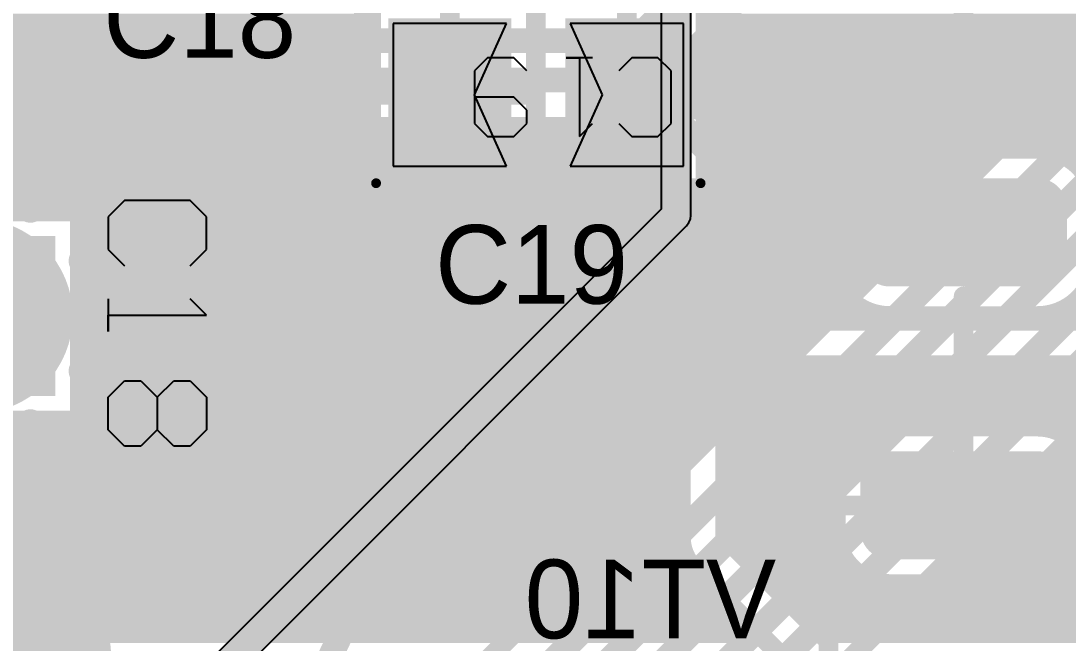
# Model space of a CAD drawing. Header units: millimetres. Extents: x 0.11 to 5.67, y 0.55 to 4.24.
# Drawn here: x 4.0035 to 4.4227, y 1.2155 to 1.4646 of the extents above; entities that cross this region are included whole.
import ezdxf

# ---------------------------------------------------------------- set-up
doc = ezdxf.new("R2010")
doc.units = ezdxf.units.MM
doc.header["$MEASUREMENT"] = 0
for name, color, linetype in [('BottomLayer', 5, 'Continuous'), ('BottomOverlay', 54, 'Continuous'), ('BottomPaste', 16, 'Continuous'), ('BottomSolder', 6, 'Continuous'), ('InternalPlane1', 76, 'Continuous'), ('InternalPlane2', 16, 'Continuous'), ('Mechanical3', 76, 'Continuous'), ('MultiLayer', 9, 'Continuous'), ('PadHoleLayer', 156, 'Continuous'), ('TopLayer', 1, 'Continuous'), ('TopOverlay', 2, 'Continuous'), ('TopPaste', 8, 'Continuous'), ('TopSolder', 216, 'Continuous'), ('ViaHoleLayer', 16, 'Continuous')]:
    doc.layers.add(name, color=color, linetype=linetype)

# ---------------------------------------------------------------- blocks, each defined once
blk = doc.blocks.new('RTL8188_MODULE_B_177')
at = {"layer": 'BottomLayer', "const_width": 0.00984}
for points in [[(0.47441, 0.37008, 1), (0.48425, 0.37008, 1)], [(0.53346, 0.37008, 1), (0.54331, 0.37008, 1)], [(0.47441, 0.35039, 1), (0.48425, 0.35039, 1)], [(0.53346, 0.35039, 1), (0.54331, 0.35039, 1)], [(0.47441, 0.26083, 1), (0.48425, 0.26083, 1)], [(0.53346, 0.26083, 1), (0.54331, 0.26083, 1)], [(0.47441, 0.24114, 1), (0.48425, 0.24114, 1)], [(0.53346, 0.24114, 1), (0.54331, 0.24114, 1)]]:
    blk.add_lwpolyline(points, format="xyb", close=True, dxfattribs=at)
at = {"layer": 'BottomLayer'}
for points in [[(0.47933, 0.34055), (0.53839, 0.34055), (0.47933, 0.37992), (0.53839, 0.37992)], [(0.46949, 0.35039), (0.54823, 0.35039), (0.46949, 0.37008), (0.54823, 0.37008)], [(0.47933, 0.2313), (0.53839, 0.2313), (0.47933, 0.27067), (0.53839, 0.27067)], [(0.46949, 0.24114), (0.54823, 0.24114), (0.46949, 0.26083), (0.54823, 0.26083)]]:
    blk.add_solid(points, dxfattribs=at)
at = {"layer": 'BottomOverlay', "const_width": 0.00787}
for points in [[(0.50886, 0.40748), (0, 0.40748)], [(0.50886, 0.40748), (0.50886, 0.38583)], [(0.50886, 0.33366), (0.50886, 0.27657)], [(0.50886, 0.22441), (0.50886, 0.14272)]]:
    blk.add_lwpolyline(points, dxfattribs=at)
at = {"layer": 'BottomOverlay', "const_width": 0.00394}
for points in [[(0.50689, 0.40748, 1), (0.51083, 0.40748, 1)], [(0.50689, 0.40748, 1), (0.51083, 0.40748, 1)], [(0.50689, 0.38583, 1), (0.51083, 0.38583, 1)], [(0.50689, 0.33366, 1), (0.51083, 0.33366, 1)], [(0.50689, 0.27657, 1), (0.51083, 0.27657, 1)], [(0.50689, 0.22441, 1), (0.51083, 0.22441, 1)]]:
    blk.add_lwpolyline(points, format="xyb", close=True, dxfattribs=at)
at = {"layer": 'BottomPaste', "const_width": 0.00984}
for points in [[(0.47441, 0.37008, 1), (0.48425, 0.37008, 1)], [(0.53346, 0.37008, 1), (0.54331, 0.37008, 1)], [(0.47441, 0.35039, 1), (0.48425, 0.35039, 1)], [(0.53346, 0.35039, 1), (0.54331, 0.35039, 1)], [(0.47441, 0.26083, 1), (0.48425, 0.26083, 1)], [(0.53346, 0.26083, 1), (0.54331, 0.26083, 1)], [(0.47441, 0.24114, 1), (0.48425, 0.24114, 1)], [(0.53346, 0.24114, 1), (0.54331, 0.24114, 1)]]:
    blk.add_lwpolyline(points, format="xyb", close=True, dxfattribs=at)
at = {"layer": 'BottomPaste'}
for points in [[(0.47933, 0.34055), (0.53839, 0.34055), (0.47933, 0.37992), (0.53839, 0.37992)], [(0.46949, 0.35039), (0.54823, 0.35039), (0.46949, 0.37008), (0.54823, 0.37008)], [(0.47933, 0.2313), (0.53839, 0.2313), (0.47933, 0.27067), (0.53839, 0.27067)], [(0.46949, 0.24114), (0.54823, 0.24114), (0.46949, 0.26083), (0.54823, 0.26083)]]:
    blk.add_solid(points, dxfattribs=at)
at = {"layer": 'BottomSolder', "const_width": 0.01181}
for points in [[(0.47343, 0.37008, 1), (0.48524, 0.37008, 1)], [(0.53248, 0.37008, 1), (0.54429, 0.37008, 1)], [(0.47343, 0.35039, 1), (0.48524, 0.35039, 1)], [(0.53248, 0.35039, 1), (0.54429, 0.35039, 1)], [(0.47343, 0.26083, 1), (0.48524, 0.26083, 1)], [(0.53248, 0.26083, 1), (0.54429, 0.26083, 1)], [(0.47343, 0.24114, 1), (0.48524, 0.24114, 1)], [(0.53248, 0.24114, 1), (0.54429, 0.24114, 1)]]:
    blk.add_lwpolyline(points, format="xyb", close=True, dxfattribs=at)
at = {"layer": 'BottomSolder'}
for points in [[(0.47933, 0.33858), (0.53839, 0.33858), (0.47933, 0.38189), (0.53839, 0.38189)], [(0.46752, 0.35039), (0.5502, 0.35039), (0.46752, 0.37008), (0.5502, 0.37008)], [(0.47933, 0.22933), (0.53839, 0.22933), (0.47933, 0.27264), (0.53839, 0.27264)], [(0.46752, 0.24114), (0.5502, 0.24114), (0.46752, 0.26083), (0.5502, 0.26083)]]:
    blk.add_solid(points, dxfattribs=at)
blk = doc.blocks.new('CC0805_260')
at = {"layer": 'Mechanical3'}
for p, q in [((-0.0479, 0.01672), (-0.05315, 0.01147)), ((-0.03741, 0.01672), (-0.0479, 0.01672)), ((-0.03216, 0.01147), (-0.03741, 0.01672)), ((-0.01642, 0.01672), (-0.02166, 0.01147)), ((-0.01642, -0.01476), (-0.01642, 0.01672)), ((0.00982, 0.01672), (0.00457, 0.01147)), ((0.02032, 0.01672), (0.00982, 0.01672)), ((0.02557, 0.01147), (0.02032, 0.01672)), ((-0.05315, 0.01147), (-0.05315, -0.00952)), ((0.00457, 0.01147), (0.00457, 0.00623)), ((0.02557, -0.00952), (0.02557, 0.01147)), ((0.00457, 0.00623), (0.00982, 0.00098)), ((0.00982, 0.00098), (0.02557, 0.00098)), ((-0.05315, -0.00952), (-0.0479, -0.01476)), ((-0.03741, -0.01476), (-0.03216, -0.00952)), ((0.00457, -0.00952), (0.00982, -0.01476)), ((0.02032, -0.01476), (0.02557, -0.00952)), ((-0.0479, -0.01476), (-0.03741, -0.01476)), ((-0.02166, -0.01476), (-0.01117, -0.01476)), ((-0.01117, -0.01476), (-0.01642, -0.01476)), ((0.00982, -0.01476), (0.02032, -0.01476))]:
    blk.add_line(p, q, dxfattribs=at)
at = {"layer": 'TopLayer'}
for points in [[(-0.05807, 0.02854), (-0.05807, -0.02854), (-0.0128, 0.02854), (-0.0128, -0.02854)], [(0.05807, -0.02854), (0.05807, 0.02854), (0.0128, -0.02854), (0.0128, 0.02854)]]:
    blk.add_solid(points, dxfattribs=at)
at = {"layer": 'TopOverlay', "const_width": 0.00394}
for points in [[(-0.06496, 0.03543), (-0.06496, -0.03543)], [(0.06496, 0.03543), (-0.06496, 0.03543)], [(0.06496, 0.03543), (0.06496, -0.03543)], [(0.06496, -0.03543), (-0.06496, -0.03543)]]:
    blk.add_lwpolyline(points, dxfattribs=at)
at = {"layer": 'TopOverlay', "const_width": 0.00197}
for points in [[(-0.06594, 0.03543, 1), (-0.06398, 0.03543, 1)], [(-0.06594, 0.03543, 1), (-0.06398, 0.03543, 1)], [(0.06398, 0.03543, 1), (0.06594, 0.03543, 1)], [(0.06398, 0.03543, 1), (0.06594, 0.03543, 1)], [(-0.06594, -0.03543, 1), (-0.06398, -0.03543, 1)], [(-0.06594, -0.03543, 1), (-0.06398, -0.03543, 1)], [(0.06398, -0.03543, 1), (0.06594, -0.03543, 1)], [(0.06398, -0.03543, 1), (0.06594, -0.03543, 1)]]:
    blk.add_lwpolyline(points, format="xyb", close=True, dxfattribs=at)
at = {"layer": 'TopPaste'}
for p, q in [((-0.0128, 0.02854), (-0.05807, 0.02854)), ((-0.05807, 0.02854), (-0.05807, -0.02854)), ((-0.02559, 0), (-0.0128, 0.02854)), ((0.05807, 0.02854), (0.0128, 0.02854)), ((0.0128, 0.02854), (0.02559, 0)), ((0.05807, -0.02854), (0.05807, 0.02854)), ((-0.0128, -0.02854), (-0.02559, 0)), ((0.02559, 0), (0.0128, -0.02854)), ((-0.05807, -0.02854), (-0.0128, -0.02854)), ((0.0128, -0.02854), (0.05807, -0.02854))]:
    blk.add_line(p, q, dxfattribs=at)
at = {"layer": 'TopSolder'}
for points in [[(-0.06004, 0.03051), (-0.06004, -0.03051), (-0.01083, 0.03051), (-0.01083, -0.03051)], [(0.06004, -0.03051), (0.06004, 0.03051), (0.01083, -0.03051), (0.01083, 0.03051)]]:
    blk.add_solid(points, dxfattribs=at)
blk = doc.blocks.new('CC8X3_5_261')
at = {"layer": 'BottomLayer', "const_width": 0.03}
blk.add_lwpolyline([(0.1228, 0, 1), (0.1528, 0, 1)], format="xyb", close=True, dxfattribs=at)
at = {"layer": 'BottomLayer'}
blk.add_solid([(-0.03, -0.03), (0.03, -0.03), (-0.03, 0.03), (0.03, 0.03)], dxfattribs=at)
at = {"layer": 'BottomSolder', "const_width": 0.03197}
blk.add_lwpolyline([(0.12181, 0, 1), (0.15378, 0, 1)], format="xyb", close=True, dxfattribs=at)
at = {"layer": 'BottomSolder'}
blk.add_solid([(-0.03197, -0.03197), (0.03197, -0.03197), (-0.03197, 0.03197), (0.03197, 0.03197)], dxfattribs=at)
at = {"layer": 'InternalPlane1', "const_width": 0.01181}
for points in [[(0.11576, 0.04324, -0.240079), (0.15983, 0.04324)], [(0.09456, -0.02203, -0.240079), (0.09456, 0.02203)]]:
    blk.add_lwpolyline(points, format="xyb", dxfattribs=at)
at = {"layer": 'InternalPlane1'}
for points, const_width in [([(0.11281, 0.04324, 1), (0.11872, 0.04324, 1)], 0.00591), ([(-0.0195, 0, 1), (0.0195, 0, 1)], 0.039), ([(0.0916, 0.02203, 1), (0.09751, 0.02203, 1)], 0.00591)]:
    blk.add_lwpolyline(points, format="xyb", close=True, dxfattribs=dict(at, const_width=const_width))
at = {"layer": 'InternalPlane2', "const_width": 0.01181}
for points in [[(-0.02203, 0.04324, -0.240079), (0.02203, 0.04324)], [(-0.04324, -0.02203, -0.240079), (-0.04324, 0.02203)], [(0.04324, 0.02203, -0.240079), (0.04324, -0.02203)]]:
    blk.add_lwpolyline(points, format="xyb", dxfattribs=at)
at = {"layer": 'InternalPlane2'}
for points, const_width in [([(-0.02498, 0.04324, 1), (-0.01908, 0.04324, 1)], 0.00591), ([(0.01908, 0.04324, 1), (0.02498, 0.04324, 1)], 0.00591), ([(0.1183, 0, 1), (0.1573, 0, 1)], 0.039), ([(-0.04619, 0.02203, 1), (-0.04029, 0.02203, 1)], 0.00591), ([(0.04029, 0.02203, 1), (0.04619, 0.02203, 1)], 0.00591)]:
    blk.add_lwpolyline(points, format="xyb", close=True, dxfattribs=dict(at, const_width=const_width))
at = {"layer": 'Mechanical3'}
for p, q in [((-0.0397, 0.09251), (-0.04626, 0.08595)), ((-0.02658, 0.09251), (-0.0397, 0.09251)), ((-0.02002, 0.08595), (-0.02658, 0.09251)), ((-0.00034, 0.09251), (-0.0069, 0.08595)), ((-0.00034, 0.05315), (-0.00034, 0.09251)), ((0.0259, 0.08595), (0.03245, 0.09251)), ((0.03245, 0.09251), (0.04557, 0.09251)), ((0.04557, 0.09251), (0.05213, 0.08595)), ((-0.04626, 0.08595), (-0.04626, 0.05971)), ((0.0259, 0.07939), (0.0259, 0.08595)), ((0.05213, 0.08595), (0.05213, 0.07939)), ((0.03245, 0.07283), (0.0259, 0.07939)), ((0.05213, 0.07939), (0.04557, 0.07283)), ((0.0259, 0.06627), (0.03245, 0.07283)), ((0.03245, 0.07283), (0.04557, 0.07283)), ((0.04557, 0.07283), (0.05213, 0.06627)), ((0.0259, 0.05971), (0.0259, 0.06627)), ((0.05213, 0.06627), (0.05213, 0.05971)), ((-0.04626, 0.05971), (-0.0397, 0.05315)), ((-0.02658, 0.05315), (-0.02002, 0.05971)), ((0.03245, 0.05315), (0.0259, 0.05971)), ((0.05213, 0.05971), (0.04557, 0.05315)), ((-0.0397, 0.05315), (-0.02658, 0.05315)), ((-0.0069, 0.05315), (0.00622, 0.05315)), ((0.00622, 0.05315), (-0.00034, 0.05315)), ((0.04557, 0.05315), (0.03245, 0.05315))]:
    blk.add_line(p, q, dxfattribs=at)
at = {"layer": 'MultiLayer', "const_width": 0.03}
blk.add_lwpolyline([(0.1228, 0, 1), (0.1528, 0, 1)], format="xyb", close=True, dxfattribs=at)
at = {"layer": 'MultiLayer'}
blk.add_solid([(-0.03, -0.03), (0.03, -0.03), (-0.03, 0.03), (0.03, 0.03)], dxfattribs=at)
at = {"layer": 'PadHoleLayer', "const_width": 0.019}
for points in [[(-0.0095, 0, 1), (0.0095, 0, 1)], [(0.1283, 0, 1), (0.1473, 0, 1)]]:
    blk.add_lwpolyline(points, format="xyb", close=True, dxfattribs=at)
at = {"layer": 'TopLayer', "const_width": 0.03}
blk.add_lwpolyline([(0.1228, 0, 1), (0.1528, 0, 1)], format="xyb", close=True, dxfattribs=at)
at = {"layer": 'TopLayer'}
blk.add_solid([(-0.03, -0.03), (0.03, -0.03), (-0.03, 0.03), (0.03, 0.03)], dxfattribs=at)
at = {"layer": 'TopOverlay', "const_width": 0.01}
blk.add_lwpolyline([(0.22638, 0, 1), (-0.08858, 0, 1)], format="xyb", close=True, dxfattribs=at)
at = {"layer": 'TopSolder', "const_width": 0.03197}
blk.add_lwpolyline([(0.12181, 0, 1), (0.15378, 0, 1)], format="xyb", close=True, dxfattribs=at)
at = {"layer": 'TopSolder'}
blk.add_solid([(-0.03197, -0.03197), (0.03197, -0.03197), (-0.03197, 0.03197), (0.03197, 0.03197)], dxfattribs=at)

msp = doc.modelspace()

# ---------------------------------------------------------------- linework, layer by layer
at = {"layer": 'BottomLayer'}
for points, const_width in [([(4.24902, 1.45669), (4.30906, 1.51673)], 0.00984), ([(4.26808, 1.44931), (4.3168, 1.49803)], 0.00787), ([(4.28235, 1.46358), (4.77953, 1.46358)], 0.00787), ([(3.47146, 1.45669), (4.24902, 1.45669)], 0.00984), ([(4.27447, 1.4557), (4.77953, 1.4557)], 0.00787), ([(4.26808, 1.44931), (4.31877, 1.39862)], 0.00787), ([(4.26956, 1.44783), (4.77953, 1.44783)], 0.00787), ([(3.46493, 1.44094), (4.25, 1.44094)], 0.00984), ([(4.25, 1.44094), (4.31102, 1.37992)], 0.00984), ([(4.27744, 1.43996), (4.77953, 1.43996)], 0.00787), ([(4.28531, 1.43208), (4.77953, 1.43208)], 0.00787), ([(3.46493, 1.42224), (4.24225, 1.42224)], 0.00787), ([(4.24225, 1.42224), (4.2978, 1.3667)], 0.00787), ([(4.29318, 1.42421), (4.77953, 1.42421)], 0.00787), ([(3.12106, 1.41633), (4.24816, 1.41633)], 0.00787), ([(4.30106, 1.41633), (4.77953, 1.41633)], 0.00787), ([(4.35138, 1.41339), (4.41043, 1.41339)], 0.00787), ([(3.12106, 1.40846), (4.25604, 1.40846)], 0.00787), ([(4.30893, 1.40846), (4.33694, 1.40846)], 0.00787), ([(4.42487, 1.40846), (4.77953, 1.40846)], 0.00787), ([(3.28391, 1.40059), (4.26391, 1.40059)], 0.00787), ([(4.31681, 1.40059), (4.33038, 1.40059)], 0.00787), ([(4.31877, 1.39862), (4.32948, 1.39862)], 0.00787), ([(3.29179, 1.39271), (4.27179, 1.39271)], 0.00787), ([(3.94146, 1.39024), (4.02902, 1.39024)], 0.00787), ([(4.02902, 1.30268), (4.02902, 1.39024)], 0.00787), ([(4.02902, 1.38484), (4.27966, 1.38484)], 0.00787), ([(4.31102, 1.37992), (4.38091, 1.37992)], 0.00984), ([(4.02902, 1.37696), (4.28753, 1.37696)], 0.00787), ([(4.02902, 1.36909), (4.29541, 1.36909)], 0.00787), ([(4.02902, 1.36122), (4.32948, 1.36122)], 0.00787), ([(4.31102, 1.36122), (4.32948, 1.36122)], 0.00787), ([(4.02902, 1.35334), (4.33471, 1.35334)], 0.00787), ([(4.35138, 1.34646), (4.41043, 1.34646)], 0.00787), ([(4.02902, 1.34547), (4.77953, 1.34547)], 0.00787), ([(4.30413, 1.34449), (4.43405, 1.34449)], 0.00787), ([(4.02902, 1.33759), (4.2899, 1.33759)], 0.00787), ([(4.27291, 1.3206), (4.29161, 1.3393)], 0.00787), ([(4.02902, 1.32972), (4.28203, 1.32972)], 0.00787), ([(4.28543, 1.30807), (4.30413, 1.32677)], 0.00787), ([(4.30413, 1.32677), (4.43405, 1.32677)], 0.00787), ([(4.02902, 1.32185), (4.27415, 1.32185)], 0.00787), ([(4.29921, 1.32185), (4.43898, 1.32185)], 0.00787), ([(4.02902, 1.31397), (4.26873, 1.31397)], 0.00787), ([(4.29133, 1.31397), (4.44685, 1.31397)], 0.00787), ([(4.02902, 1.3061), (4.26772, 1.3061)], 0.00787), ([(4.26772, 1.25787), (4.26772, 1.30807)], 0.00787), ([(4.28543, 1.25787), (4.28543, 1.30807)], 0.00787), ([(4.28543, 1.3061), (4.45473, 1.3061)], 0.00787), ([(3.94146, 1.30268), (4.02902, 1.30268)], 0.00787), ([(4.35138, 1.30217), (4.41043, 1.30217)], 0.00787), ([(3.36614, 1.29822), (4.26772, 1.29822)], 0.00787), ([(4.28543, 1.29822), (4.33892, 1.29822)], 0.00787), ([(4.38091, 1.27067), (4.38091, 1.29823)], 0.00787), ([(4.42289, 1.29822), (4.4626, 1.29822)], 0.00787), ([(3.36614, 1.29035), (4.26772, 1.29035)], 0.00787), ([(4.28543, 1.29035), (4.33209, 1.29035)], 0.00787), ([(3.66897, 1.28248), (4.26772, 1.28248)], 0.00787), ([(4.28543, 1.28248), (4.32981, 1.28248)], 0.00787), ([(4.32972, 1.26083), (4.32972, 1.28051)], 0.00787), ([(3.67601, 1.2746), (4.26772, 1.2746)], 0.00787), ([(4.28543, 1.2746), (4.32972, 1.2746)], 0.00787), ([(4.33366, 1.27067), (4.38091, 1.27067)], 0.00787), ([(4.38091, 1.27067), (4.42815, 1.27067)], 0.00787), ([(4.38091, 1.24311), (4.38091, 1.27067)], 0.00787), ([(3.67928, 1.26673), (4.26772, 1.26673)], 0.00787), ([(4.28543, 1.26673), (4.32972, 1.26673)], 0.00787), ([(3.68012, 1.25885), (4.26772, 1.25885)], 0.00787), ([(4.28543, 1.25885), (4.32981, 1.25885)], 0.00787), ([(4.28543, 1.25787), (4.32677, 1.21654)], 0.00787), ([(3.68012, 1.25098), (4.26911, 1.25098)], 0.00787), ([(4.29233, 1.25098), (4.33209, 1.25098)], 0.00787), ([(4.27291, 1.24535), (4.30906, 1.2092)], 0.00787), ([(4.00894, 1.24311), (4.27515, 1.24311)], 0.00787), ([(4.3002, 1.24311), (4.33893, 1.24311)], 0.00787), ([(4.42288, 1.24311), (4.46654, 1.24311)], 0.00787), ([(4.35138, 1.23917), (4.41043, 1.23917)], 0.00787), ([(4.01752, 1.23523), (4.28302, 1.23523)], 0.00787), ([(4.30807, 1.23523), (4.46654, 1.23523)], 0.00787), ([(4.02263, 1.22736), (4.29089, 1.22736)], 0.00787), ([(4.31595, 1.22736), (4.46654, 1.22736)], 0.00787), ([(4.02562, 1.21948), (4.29877, 1.21948)], 0.00787), ([(4.32382, 1.21948), (4.46654, 1.21948)], 0.00787), ([(4.32677, 1.05709), (4.32677, 1.21654)], 0.00787)]:
    msp.add_lwpolyline(points, dxfattribs=dict(at, const_width=const_width))
for points, const_width in [([(4.28038, 1.46358, 1), (4.28432, 1.46358, 1)], 0.00394), ([(4.24656, 1.45669, 1), (4.25148, 1.45669, 1)], 0.00492), ([(4.24656, 1.45669, 1), (4.25148, 1.45669, 1)], 0.00492), ([(4.27251, 1.4557, 1), (4.27644, 1.4557, 1)], 0.00394), ([(4.26611, 1.44931, 1), (4.27005, 1.44931, 1)], 0.00394), ([(4.26611, 1.44931, 1), (4.27005, 1.44931, 1)], 0.00394), ([(4.26759, 1.44783, 1), (4.27153, 1.44783, 1)], 0.00394), ([(4.29823, 1.43504, 1), (4.31004, 1.43504, 1)], 0.01181), ([(4.24754, 1.44094, 1), (4.25246, 1.44094, 1)], 0.00492), ([(4.24754, 1.44094, 1), (4.25246, 1.44094, 1)], 0.00492), ([(4.27547, 1.43996, 1), (4.2794, 1.43996, 1)], 0.00394), ([(4.28334, 1.43208, 1), (4.28728, 1.43208, 1)], 0.00394), ([(4.24029, 1.42224, 1), (4.24422, 1.42224, 1)], 0.00394), ([(4.24029, 1.42224, 1), (4.24422, 1.42224, 1)], 0.00394), ([(4.29122, 1.42421, 1), (4.29515, 1.42421, 1)], 0.00394), ([(4.2462, 1.41633, 1), (4.25013, 1.41633, 1)], 0.00394), ([(4.29909, 1.41633, 1), (4.30303, 1.41633, 1)], 0.00394), ([(4.34941, 1.41339, 1), (4.35335, 1.41339, 1)], 0.00394), ([(4.34941, 1.41339, 1), (4.35335, 1.41339, 1)], 0.00394), ([(4.40846, 1.41339, 1), (4.4124, 1.41339, 1)], 0.00394), ([(4.40846, 1.41339, 1), (4.4124, 1.41339, 1)], 0.00394), ([(4.25407, 1.40846, 1), (4.25801, 1.40846, 1)], 0.00394), ([(4.30696, 1.40846, 1), (4.3109, 1.40846, 1)], 0.00394), ([(4.33497, 1.40846, 1), (4.33891, 1.40846, 1)], 0.00394), ([(4.4229, 1.40846, 1), (4.42684, 1.40846, 1)], 0.00394), ([(4.26194, 1.40059, 1), (4.26588, 1.40059, 1)], 0.00394), ([(4.31484, 1.40059, 1), (4.31877, 1.40059, 1)], 0.00394), ([(4.32841, 1.40059, 1), (4.33235, 1.40059, 1)], 0.00394), ([(4.3168, 1.39862, 1), (4.32074, 1.39862, 1)], 0.00394), ([(4.3168, 1.39862, 1), (4.32074, 1.39862, 1)], 0.00394), ([(4.32751, 1.39862, 1), (4.33145, 1.39862, 1)], 0.00394), ([(4.32751, 1.39862, 1), (4.33145, 1.39862, 1)], 0.00394), ([(4.26982, 1.39271, 1), (4.27375, 1.39271, 1)], 0.00394), ([(4.02705, 1.39024, 1), (4.03098, 1.39024, 1)], 0.00394), ([(4.02705, 1.39024, 1), (4.03098, 1.39024, 1)], 0.00394), ([(4.02705, 1.38484, 1), (4.03098, 1.38484, 1)], 0.00394), ([(4.27769, 1.38484, 1), (4.28163, 1.38484, 1)], 0.00394), ([(4.30856, 1.37992, 1), (4.31348, 1.37992, 1)], 0.00492), ([(4.30856, 1.37992, 1), (4.31348, 1.37992, 1)], 0.00492), ([(4.37844, 1.37992, 1), (4.38337, 1.37992, 1)], 0.00492), ([(4.02705, 1.37696, 1), (4.03098, 1.37696, 1)], 0.00394), ([(4.28557, 1.37696, 1), (4.2895, 1.37696, 1)], 0.00394), ([(4.02705, 1.36909, 1), (4.03098, 1.36909, 1)], 0.00394), ([(4.29344, 1.36909, 1), (4.29738, 1.36909, 1)], 0.00394), ([(4.29583, 1.3667, 1), (4.29977, 1.3667, 1)], 0.00394), ([(4.29583, 1.3667, 1), (4.29977, 1.3667, 1)], 0.00394), ([(4.29583, 1.3667, 1), (4.29977, 1.3667, 1)], 0.00394), ([(4.02705, 1.36122, 1), (4.03098, 1.36122, 1)], 0.00394), ([(4.30905, 1.36122, 1), (4.31299, 1.36122, 1)], 0.00394), ([(4.30905, 1.36122, 1), (4.31299, 1.36122, 1)], 0.00394), ([(4.30905, 1.36122, 1), (4.31299, 1.36122, 1)], 0.00394), ([(4.32751, 1.36122, 1), (4.33145, 1.36122, 1)], 0.00394), ([(4.32751, 1.36122, 1), (4.33145, 1.36122, 1)], 0.00394), ([(4.32751, 1.36122, 1), (4.33145, 1.36122, 1)], 0.00394), ([(4.02705, 1.35334, 1), (4.03098, 1.35334, 1)], 0.00394), ([(4.33274, 1.35334, 1), (4.33668, 1.35334, 1)], 0.00394), ([(4.34941, 1.34646, 1), (4.35335, 1.34646, 1)], 0.00394), ([(4.34941, 1.34646, 1), (4.35335, 1.34646, 1)], 0.00394), ([(4.40846, 1.34646, 1), (4.4124, 1.34646, 1)], 0.00394), ([(4.40846, 1.34646, 1), (4.4124, 1.34646, 1)], 0.00394), ([(4.02705, 1.34547, 1), (4.03098, 1.34547, 1)], 0.00394), ([(4.30217, 1.34449, 1), (4.3061, 1.34449, 1)], 0.00394), ([(4.30217, 1.34449, 1), (4.3061, 1.34449, 1)], 0.00394), ([(4.30217, 1.34449, 1), (4.3061, 1.34449, 1)], 0.00394), ([(4.02705, 1.33759, 1), (4.03098, 1.33759, 1)], 0.00394), ([(4.28793, 1.33759, 1), (4.29187, 1.33759, 1)], 0.00394), ([(4.28964, 1.3393, 1), (4.29357, 1.3393, 1)], 0.00394), ([(4.28964, 1.3393, 1), (4.29357, 1.3393, 1)], 0.00394), ([(4.28964, 1.3393, 1), (4.29357, 1.3393, 1)], 0.00394), ([(4.02705, 1.32972, 1), (4.03098, 1.32972, 1)], 0.00394), ([(4.28006, 1.32972, 1), (4.284, 1.32972, 1)], 0.00394), ([(4.30217, 1.32677, 1), (4.3061, 1.32677, 1)], 0.00394), ([(4.30217, 1.32677, 1), (4.3061, 1.32677, 1)], 0.00394), ([(4.02705, 1.32185, 1), (4.03098, 1.32185, 1)], 0.00394), ([(4.27218, 1.32185, 1), (4.27612, 1.32185, 1)], 0.00394), ([(4.29724, 1.32185, 1), (4.30118, 1.32185, 1)], 0.00394), ([(4.27094, 1.3206, 1), (4.27487, 1.3206, 1)], 0.00394), ([(4.27094, 1.3206, 1), (4.27487, 1.3206, 1)], 0.00394), ([(4.27094, 1.3206, 1), (4.27487, 1.3206, 1)], 0.00394), ([(4.02705, 1.31397, 1), (4.03098, 1.31397, 1)], 0.00394), ([(4.26676, 1.31397, 1), (4.2707, 1.31397, 1)], 0.00394), ([(4.28937, 1.31397, 1), (4.2933, 1.31397, 1)], 0.00394), ([(4.02705, 1.3061, 1), (4.03098, 1.3061, 1)], 0.00394), ([(4.26575, 1.30807, 1), (4.26969, 1.30807, 1)], 0.00394), ([(4.26575, 1.30807, 1), (4.26969, 1.30807, 1)], 0.00394), ([(4.26575, 1.30807, 1), (4.26969, 1.30807, 1)], 0.00394), ([(4.26575, 1.3061, 1), (4.26969, 1.3061, 1)], 0.00394), ([(4.28346, 1.30807, 1), (4.2874, 1.30807, 1)], 0.00394), ([(4.28346, 1.30807, 1), (4.2874, 1.30807, 1)], 0.00394), ([(4.28346, 1.3061, 1), (4.2874, 1.3061, 1)], 0.00394), ([(4.02705, 1.30268, 1), (4.03098, 1.30268, 1)], 0.00394), ([(4.02705, 1.30268, 1), (4.03098, 1.30268, 1)], 0.00394), ([(4.34941, 1.30217, 1), (4.35335, 1.30217, 1)], 0.00394), ([(4.34941, 1.30217, 1), (4.35335, 1.30217, 1)], 0.00394), ([(4.40846, 1.30217, 1), (4.4124, 1.30217, 1)], 0.00394), ([(4.40846, 1.30217, 1), (4.4124, 1.30217, 1)], 0.00394), ([(4.26575, 1.29822, 1), (4.26969, 1.29822, 1)], 0.00394), ([(4.28346, 1.29822, 1), (4.2874, 1.29822, 1)], 0.00394), ([(4.33695, 1.29822, 1), (4.34089, 1.29822, 1)], 0.00394), ([(4.37894, 1.29823, 1), (4.38287, 1.29823, 1)], 0.00394), ([(4.42092, 1.29822, 1), (4.42486, 1.29822, 1)], 0.00394), ([(4.26575, 1.29035, 1), (4.26969, 1.29035, 1)], 0.00394), ([(4.28346, 1.29035, 1), (4.2874, 1.29035, 1)], 0.00394), ([(4.33012, 1.29035, 1), (4.33406, 1.29035, 1)], 0.00394), ([(4.26575, 1.28248, 1), (4.26969, 1.28248, 1)], 0.00394), ([(4.28346, 1.28248, 1), (4.2874, 1.28248, 1)], 0.00394), ([(4.32776, 1.28051, 1), (4.33169, 1.28051, 1)], 0.00394), ([(4.32776, 1.28051, 1), (4.33169, 1.28051, 1)], 0.00394), ([(4.32785, 1.28248, 1), (4.33178, 1.28248, 1)], 0.00394), ([(4.26575, 1.2746, 1), (4.26969, 1.2746, 1)], 0.00394), ([(4.28346, 1.2746, 1), (4.2874, 1.2746, 1)], 0.00394), ([(4.32776, 1.2746, 1), (4.33169, 1.2746, 1)], 0.00394), ([(4.33169, 1.27067, 1), (4.33563, 1.27067, 1)], 0.00394), ([(4.37894, 1.27067, 1), (4.38287, 1.27067, 1)], 0.00394), ([(4.37894, 1.27067, 1), (4.38287, 1.27067, 1)], 0.00394), ([(4.37894, 1.27067, 1), (4.38287, 1.27067, 1)], 0.00394), ([(4.37894, 1.27067, 1), (4.38287, 1.27067, 1)], 0.00394), ([(4.26575, 1.26673, 1), (4.26969, 1.26673, 1)], 0.00394), ([(4.28346, 1.26673, 1), (4.2874, 1.26673, 1)], 0.00394), ([(4.32776, 1.26673, 1), (4.33169, 1.26673, 1)], 0.00394), ([(4.26575, 1.25885, 1), (4.26969, 1.25885, 1)], 0.00394), ([(4.28346, 1.25885, 1), (4.2874, 1.25885, 1)], 0.00394), ([(4.32776, 1.26083, 1), (4.33169, 1.26083, 1)], 0.00394), ([(4.32776, 1.26083, 1), (4.33169, 1.26083, 1)], 0.00394), ([(4.32785, 1.25885, 1), (4.33178, 1.25885, 1)], 0.00394), ([(4.26575, 1.25787, 1), (4.26969, 1.25787, 1)], 0.00394), ([(4.26575, 1.25787, 1), (4.26969, 1.25787, 1)], 0.00394), ([(4.26575, 1.25787, 1), (4.26969, 1.25787, 1)], 0.00394), ([(4.28346, 1.25787, 1), (4.2874, 1.25787, 1)], 0.00394), ([(4.28346, 1.25787, 1), (4.2874, 1.25787, 1)], 0.00394), ([(4.02705, 1.20866, 1), (3.94343, 1.20866, 1)], 0.00787), ([(4.26714, 1.25098, 1), (4.27108, 1.25098, 1)], 0.00394), ([(4.29036, 1.25098, 1), (4.2943, 1.25098, 1)], 0.00394), ([(4.33012, 1.25098, 1), (4.33406, 1.25098, 1)], 0.00394), ([(4.27094, 1.24535, 1), (4.27487, 1.24535, 1)], 0.00394), ([(4.27094, 1.24535, 1), (4.27487, 1.24535, 1)], 0.00394), ([(4.27094, 1.24535, 1), (4.27487, 1.24535, 1)], 0.00394), ([(4.00697, 1.24311, 1), (4.01091, 1.24311, 1)], 0.00394), ([(4.27318, 1.24311, 1), (4.27711, 1.24311, 1)], 0.00394), ([(4.29823, 1.24311, 1), (4.30217, 1.24311, 1)], 0.00394), ([(4.33697, 1.24311, 1), (4.3409, 1.24311, 1)], 0.00394), ([(4.37894, 1.24311, 1), (4.38287, 1.24311, 1)], 0.00394), ([(4.42091, 1.24311, 1), (4.42485, 1.24311, 1)], 0.00394), ([(4.34941, 1.23917, 1), (4.35335, 1.23917, 1)], 0.00394), ([(4.34941, 1.23917, 1), (4.35335, 1.23917, 1)], 0.00394), ([(4.40846, 1.23917, 1), (4.4124, 1.23917, 1)], 0.00394), ([(4.40846, 1.23917, 1), (4.4124, 1.23917, 1)], 0.00394), ([(4.01555, 1.23523, 1), (4.01949, 1.23523, 1)], 0.00394), ([(4.28105, 1.23523, 1), (4.28499, 1.23523, 1)], 0.00394), ([(4.30611, 1.23523, 1), (4.31004, 1.23523, 1)], 0.00394), ([(4.02067, 1.22736, 1), (4.0246, 1.22736, 1)], 0.00394), ([(4.28893, 1.22736, 1), (4.29286, 1.22736, 1)], 0.00394), ([(4.31398, 1.22736, 1), (4.31792, 1.22736, 1)], 0.00394), ([(4.02365, 1.21948, 1), (4.02759, 1.21948, 1)], 0.00394), ([(4.2968, 1.21948, 1), (4.30074, 1.21948, 1)], 0.00394), ([(4.32185, 1.21948, 1), (4.32579, 1.21948, 1)], 0.00394), ([(4.3248, 1.21654, 1), (4.32874, 1.21654, 1)], 0.00394), ([(4.3248, 1.21654, 1), (4.32874, 1.21654, 1)], 0.00394), ([(4.3248, 1.21161, 1), (4.32874, 1.21161, 1)], 0.00394)]:
    msp.add_lwpolyline(points, format="xyb", close=True, dxfattribs=dict(at, const_width=const_width))
at = {"layer": 'BottomLayer', "const_width": 0.00787}
for points in [[(4.32948, 1.39862, -0.305617), (4.35138, 1.41339)], [(4.41043, 1.41339, -0.414214), (4.43406, 1.38976)], [(4.43406, 1.37008, -0.414214), (4.41043, 1.34646)], [(4.31102, 1.36122, -0.198912), (4.2978, 1.3667)], [(4.31102, 1.36122, -0.198912), (4.2978, 1.3667)], [(4.35138, 1.34646, -0.305617), (4.32948, 1.36122)], [(4.29161, 1.3393, -0.198912), (4.30413, 1.34449)], [(4.29161, 1.3393, -0.198912), (4.30413, 1.34449)], [(4.26772, 1.30807, -0.198912), (4.27291, 1.3206)], [(4.26772, 1.30807, -0.198912), (4.27291, 1.3206)], [(4.32972, 1.28051, -0.414214), (4.35138, 1.30217)], [(4.41043, 1.30217, -0.414214), (4.43209, 1.28051)], [(4.35138, 1.23917, -0.414214), (4.32972, 1.26083)], [(4.43209, 1.26083, -0.414214), (4.41043, 1.23917)], [(4.27291, 1.24535, -0.198912), (4.26772, 1.25787)], [(4.27291, 1.24535, -0.198912), (4.26772, 1.25787)]]:
    msp.add_lwpolyline(points, format="xyb", dxfattribs=at)
at = {"layer": 'InternalPlane2'}
for p, q in [((4.25979, 1.56398), (4.25979, 1.38928)), ((4.2717, 1.38681), (4.2717, 1.56151)), ((4.25979, 1.38928), (4.06643, 1.19592)), ((4.26996, 1.3826), (4.27091, 1.38383)), ((4.27091, 1.38383), (4.2715, 1.38527)), ((4.2715, 1.38527), (4.2717, 1.38681)), ((4.07311, 1.18575), (4.26996, 1.3826))]:
    msp.add_line(p, q, dxfattribs=at)
at = {"layer": 'InternalPlane2', "const_width": 0.01181}
for points in [[(4.26575, 1.38681), (4.26575, 1.56398)], [(4.0689, 1.18996), (4.26575, 1.38681)]]:
    msp.add_lwpolyline(points, dxfattribs=at)
at = {"layer": 'InternalPlane2'}
for points, const_width in [([(4.29118, 1.43504, 1), (4.31709, 1.43504, 1)], 0.02591), ([(4.2628, 1.38681, 1), (4.2687, 1.38681, 1)], 0.00591), ([(4.2628, 1.38681, 1), (4.2687, 1.38681, 1)], 0.00591)]:
    msp.add_lwpolyline(points, format="xyb", close=True, dxfattribs=dict(at, const_width=const_width))
at = {"layer": 'MultiLayer', "const_width": 0.01181}
msp.add_lwpolyline([(4.29823, 1.43504, 1), (4.31004, 1.43504, 1)], format="xyb", close=True, dxfattribs=at)
at = {"layer": 'TopLayer'}
for points, const_width in [([(4.16569, 1.06594), (4.85236, 1.75262)], 0.00984), ([(4.15183, 1.09941), (4.79921, 1.7468)], 0.00984), ([(4.15916, 1.08169), (4.82382, 1.74635)], 0.00984), ([(4.13103, 1.14961), (4.72244, 1.74101)], 0.00787), ([(4.1453, 1.11516), (4.77264, 1.74249)], 0.00984), ([(4.13878, 1.13091), (4.74114, 1.73327)], 0.00984), ([(4.30431, 1.17812), (4.78004, 1.65386)], 0.00787), ([(4.20965, 1.39272), (4.20965, 1.47736)], 0.00787), ([(4.14075, 1.39469), (4.14075, 1.47539)], 0.00787), ([(4.20965, 1.39469), (4.20965, 1.47539)], 0.00787), ([(4.28051, 1.39469), (4.28051, 1.47539)], 0.00787), ([(4.1752, 1.43504), (4.1752, 1.47146)], 0.00787), ([(4.24606, 1.43504), (4.24606, 1.47146)], 0.00787), ([(3.96161, 1.46358), (4.14075, 1.46358)], 0.00787), ([(4.28051, 1.46358), (4.44501, 1.46358)], 0.00787), ([(3.95374, 1.4557), (4.14075, 1.4557)], 0.00787), ([(4.28051, 1.4557), (4.43713, 1.4557)], 0.00787), ([(3.94586, 1.44783), (4.14075, 1.44783)], 0.00787), ([(4.28051, 1.44783), (4.42926, 1.44783)], 0.00787), ([(3.93799, 1.43996), (4.14075, 1.43996)], 0.00787), ([(4.24606, 1.43504), (4.30413, 1.43504)], 0.01969), ([(4.28051, 1.43996), (4.42138, 1.43996)], 0.00787), ([(4.14468, 1.43504), (4.1752, 1.43504)], 0.00787), ([(4.1752, 1.43504), (4.20571, 1.43504)], 0.00787), ([(4.1752, 1.39862), (4.1752, 1.43504)], 0.00787), ([(4.24606, 1.39862), (4.24606, 1.43504)], 0.00787), ([(4.24606, 1.43504), (4.27657, 1.43504)], 0.00787), ([(3.93011, 1.43208), (4.14075, 1.43208)], 0.00787), ([(4.28051, 1.43208), (4.41351, 1.43208)], 0.00787), ([(3.92224, 1.42421), (4.14075, 1.42421)], 0.00787), ([(4.28051, 1.42421), (4.40564, 1.42421)], 0.00787), ([(3.91437, 1.41633), (4.14075, 1.41633)], 0.00787), ([(4.28051, 1.41633), (4.39776, 1.41633)], 0.00787), ([(3.90649, 1.40846), (4.14075, 1.40846)], 0.00787), ([(4.28051, 1.40846), (4.38989, 1.40846)], 0.00787), ([(3.89862, 1.40059), (4.14075, 1.40059)], 0.00787), ([(4.28051, 1.40059), (4.38201, 1.40059)], 0.00787), ([(3.89074, 1.39271), (4.21063, 1.39271)], 0.00787), ([(4.14075, 1.39469), (4.20965, 1.39469)], 0.00787), ([(4.21063, 1.34843), (4.21063, 1.39272)], 0.00787), ([(4.22824, 1.39469), (4.28051, 1.39469)], 0.00787), ([(4.22835, 1.39271), (4.37414, 1.39271)], 0.00787), ([(4.22835, 1.34843), (4.22835, 1.39272)], 0.00787), ([(3.94343, 1.38827), (4.02705, 1.38827)], 0.00787), ([(4.02705, 1.30465), (4.02705, 1.38827)], 0.00787), ([(4.02705, 1.38484), (4.21063, 1.38484)], 0.00787), ([(4.22835, 1.38484), (4.36627, 1.38484)], 0.00787), ([(4.02705, 1.37696), (4.21063, 1.37696)], 0.00787), ([(4.22835, 1.37696), (4.35839, 1.37696)], 0.00787), ([(4.02705, 1.36909), (4.21063, 1.36909)], 0.00787), ([(4.22835, 1.36909), (4.35052, 1.36909)], 0.00787), ([(4.02705, 1.36122), (4.21063, 1.36122)], 0.00787), ([(4.22835, 1.36122), (4.34264, 1.36122)], 0.00787), ([(4.02705, 1.35334), (4.21063, 1.35334)], 0.00787), ([(4.22835, 1.35334), (4.33477, 1.35334)], 0.00787), ([(3.98524, 1.34646), (4.02311, 1.34646)], 0.00787), ([(4.1378, 1.27559), (4.21063, 1.34843)], 0.00787), ([(4.02705, 1.34547), (4.20767, 1.34547)], 0.00787), ([(4.2281, 1.34547), (4.3269, 1.34547)], 0.00787), ([(4.02705, 1.33759), (4.1998, 1.33759)], 0.00787), ([(4.22465, 1.33759), (4.31902, 1.33759)], 0.00787), ([(4.15032, 1.26306), (4.22316, 1.3359)], 0.00787), ([(4.02705, 1.32972), (4.19192, 1.32972)], 0.00787), ([(4.21698, 1.32972), (4.31115, 1.32972)], 0.00787), ([(4.02705, 1.32185), (4.18405, 1.32185)], 0.00787), ([(4.20911, 1.32185), (4.30327, 1.32185)], 0.00787), ([(4.02705, 1.31397), (4.17618, 1.31397)], 0.00787), ([(4.20123, 1.31397), (4.2954, 1.31397)], 0.00787), ([(3.94343, 1.30465), (4.02705, 1.30465)], 0.00787), ([(4.02705, 1.3061), (4.1683, 1.3061)], 0.00787), ([(4.19336, 1.3061), (4.28753, 1.3061)], 0.00787), ([(3.89863, 1.29822), (4.16043, 1.29822)], 0.00787), ([(4.18548, 1.29822), (4.27965, 1.29822)], 0.00787), ([(4.42441, 1.29822), (4.77953, 1.29822)], 0.00787), ([(3.9065, 1.29035), (4.15255, 1.29035)], 0.00787), ([(4.17761, 1.29035), (4.27178, 1.29035)], 0.00787), ([(4.41654, 1.29035), (4.77953, 1.29035)], 0.00787), ([(3.91437, 1.28248), (4.14468, 1.28248)], 0.00787), ([(4.16974, 1.28248), (4.2639, 1.28248)], 0.00787), ([(4.40866, 1.28248), (4.77953, 1.28248)], 0.00787), ([(3.98228, 1.27559), (4.1378, 1.27559)], 0.00787), ([(4.16186, 1.2746), (4.25603, 1.2746)], 0.00787), ([(4.40079, 1.2746), (4.77953, 1.2746)], 0.00787), ([(4.15399, 1.26673), (4.24816, 1.26673)], 0.00787), ([(4.39292, 1.26673), (4.77953, 1.26673)], 0.00787), ([(4.14361, 1.25885), (4.24028, 1.25885)], 0.00787), ([(4.38504, 1.25885), (4.77953, 1.25885)], 0.00787), ([(3.98228, 1.25787), (4.1378, 1.25787)], 0.00787), ([(3.77559, 1.25098), (4.23241, 1.25098)], 0.00787), ([(4.37717, 1.25098), (4.77953, 1.25098)], 0.00787), ([(4.00894, 1.24311), (4.22453, 1.24311)], 0.00787), ([(4.36929, 1.24311), (4.77953, 1.24311)], 0.00787), ([(4.01752, 1.23523), (4.21666, 1.23523)], 0.00787), ([(4.36142, 1.23523), (4.77953, 1.23523)], 0.00787), ([(4.02263, 1.22736), (4.20879, 1.22736)], 0.00787), ([(4.35355, 1.22736), (4.77953, 1.22736)], 0.00787), ([(4.02562, 1.21948), (4.20091, 1.21948)], 0.00787), ([(4.34567, 1.21948), (4.77953, 1.21948)], 0.00787)]:
    msp.add_lwpolyline(points, dxfattribs=dict(at, const_width=const_width))
for points, const_width in [([(4.13878, 1.46358, 1), (4.14272, 1.46358, 1)], 0.00394), ([(4.27854, 1.46358, 1), (4.28248, 1.46358, 1)], 0.00394), ([(4.13878, 1.4557, 1), (4.14272, 1.4557, 1)], 0.00394), ([(4.27854, 1.4557, 1), (4.28248, 1.4557, 1)], 0.00394), ([(4.13878, 1.44783, 1), (4.14272, 1.44783, 1)], 0.00394), ([(4.27854, 1.44783, 1), (4.28248, 1.44783, 1)], 0.00394), ([(4.29823, 1.43504, 1), (4.31004, 1.43504, 1)], 0.01181), ([(4.13878, 1.43996, 1), (4.14272, 1.43996, 1)], 0.00394), ([(4.24114, 1.43504, 1), (4.25098, 1.43504, 1)], 0.00984), ([(4.27854, 1.43996, 1), (4.28248, 1.43996, 1)], 0.00394), ([(4.29921, 1.43504, 1), (4.30906, 1.43504, 1)], 0.00984), ([(4.41941, 1.43996, 1), (4.42335, 1.43996, 1)], 0.00394), ([(4.14272, 1.43504, 1), (4.14665, 1.43504, 1)], 0.00394), ([(4.17323, 1.43504, 1), (4.17717, 1.43504, 1)], 0.00394), ([(4.17323, 1.43504, 1), (4.17717, 1.43504, 1)], 0.00394), ([(4.17323, 1.43504, 1), (4.17717, 1.43504, 1)], 0.00394), ([(4.17323, 1.43504, 1), (4.17717, 1.43504, 1)], 0.00394), ([(4.20374, 1.43504, 1), (4.20768, 1.43504, 1)], 0.00394), ([(4.24409, 1.43504, 1), (4.24803, 1.43504, 1)], 0.00394), ([(4.24409, 1.43504, 1), (4.24803, 1.43504, 1)], 0.00394), ([(4.24409, 1.43504, 1), (4.24803, 1.43504, 1)], 0.00394), ([(4.27461, 1.43504, 1), (4.27854, 1.43504, 1)], 0.00394), ([(4.13878, 1.43208, 1), (4.14272, 1.43208, 1)], 0.00394), ([(4.27854, 1.43208, 1), (4.28248, 1.43208, 1)], 0.00394), ([(4.41154, 1.43208, 1), (4.41548, 1.43208, 1)], 0.00394), ([(4.13878, 1.42421, 1), (4.14272, 1.42421, 1)], 0.00394), ([(4.27854, 1.42421, 1), (4.28248, 1.42421, 1)], 0.00394), ([(4.40367, 1.42421, 1), (4.4076, 1.42421, 1)], 0.00394), ([(4.13878, 1.41633, 1), (4.14272, 1.41633, 1)], 0.00394), ([(4.27854, 1.41633, 1), (4.28248, 1.41633, 1)], 0.00394), ([(4.39579, 1.41633, 1), (4.39973, 1.41633, 1)], 0.00394), ([(4.13878, 1.40846, 1), (4.14272, 1.40846, 1)], 0.00394), ([(4.27854, 1.40846, 1), (4.28248, 1.40846, 1)], 0.00394), ([(4.38792, 1.40846, 1), (4.39186, 1.40846, 1)], 0.00394), ([(4.13878, 1.40059, 1), (4.14272, 1.40059, 1)], 0.00394), ([(4.27854, 1.40059, 1), (4.28248, 1.40059, 1)], 0.00394), ([(4.38004, 1.40059, 1), (4.38398, 1.40059, 1)], 0.00394), ([(4.17323, 1.39862, 1), (4.17717, 1.39862, 1)], 0.00394), ([(4.24409, 1.39862, 1), (4.24803, 1.39862, 1)], 0.00394), ([(4.13878, 1.39469, 1), (4.14272, 1.39469, 1)], 0.00394), ([(4.13878, 1.39469, 1), (4.14272, 1.39469, 1)], 0.00394), ([(4.20768, 1.39469, 1), (4.21161, 1.39469, 1)], 0.00394), ([(4.20768, 1.39469, 1), (4.21161, 1.39469, 1)], 0.00394), ([(4.20768, 1.39272, 1), (4.21161, 1.39272, 1)], 0.00394), ([(4.20866, 1.39272, 1), (4.2126, 1.39272, 1)], 0.00394), ([(4.20866, 1.39271, 1), (4.2126, 1.39271, 1)], 0.00394), ([(4.22627, 1.39469, 1), (4.23021, 1.39469, 1)], 0.00394), ([(4.22638, 1.39271, 1), (4.23031, 1.39271, 1)], 0.00394), ([(4.22638, 1.39272, 1), (4.23031, 1.39272, 1)], 0.00394), ([(4.27854, 1.39469, 1), (4.28248, 1.39469, 1)], 0.00394), ([(4.27854, 1.39469, 1), (4.28248, 1.39469, 1)], 0.00394), ([(4.37217, 1.39271, 1), (4.37611, 1.39271, 1)], 0.00394), ([(4.02508, 1.38827, 1), (4.02902, 1.38827, 1)], 0.00394), ([(4.02508, 1.38827, 1), (4.02902, 1.38827, 1)], 0.00394), ([(4.02508, 1.38484, 1), (4.02902, 1.38484, 1)], 0.00394), ([(4.20866, 1.38484, 1), (4.2126, 1.38484, 1)], 0.00394), ([(4.22638, 1.38484, 1), (4.23031, 1.38484, 1)], 0.00394), ([(4.3643, 1.38484, 1), (4.36823, 1.38484, 1)], 0.00394), ([(4.02508, 1.37696, 1), (4.02902, 1.37696, 1)], 0.00394), ([(4.20866, 1.37696, 1), (4.2126, 1.37696, 1)], 0.00394), ([(4.22638, 1.37696, 1), (4.23031, 1.37696, 1)], 0.00394), ([(4.35642, 1.37696, 1), (4.36036, 1.37696, 1)], 0.00394), ([(4.02508, 1.36909, 1), (4.02902, 1.36909, 1)], 0.00394), ([(4.20866, 1.36909, 1), (4.2126, 1.36909, 1)], 0.00394), ([(4.22638, 1.36909, 1), (4.23031, 1.36909, 1)], 0.00394), ([(4.34855, 1.36909, 1), (4.35249, 1.36909, 1)], 0.00394), ([(4.02508, 1.36122, 1), (4.02902, 1.36122, 1)], 0.00394), ([(4.20866, 1.36122, 1), (4.2126, 1.36122, 1)], 0.00394), ([(4.22638, 1.36122, 1), (4.23031, 1.36122, 1)], 0.00394), ([(4.34067, 1.36122, 1), (4.34461, 1.36122, 1)], 0.00394), ([(4.02508, 1.35334, 1), (4.02902, 1.35334, 1)], 0.00394), ([(4.20866, 1.35334, 1), (4.2126, 1.35334, 1)], 0.00394), ([(4.22638, 1.35334, 1), (4.23031, 1.35334, 1)], 0.00394), ([(4.3328, 1.35334, 1), (4.33674, 1.35334, 1)], 0.00394), ([(4.02114, 1.34646, 1), (4.02508, 1.34646, 1)], 0.00394), ([(4.20866, 1.34843, 1), (4.2126, 1.34843, 1)], 0.00394), ([(4.20866, 1.34843, 1), (4.2126, 1.34843, 1)], 0.00394), ([(4.22638, 1.34843, 1), (4.23031, 1.34843, 1)], 0.00394), ([(4.22638, 1.34843, 1), (4.23031, 1.34843, 1)], 0.00394), ([(4.22638, 1.34843, 1), (4.23031, 1.34843, 1)], 0.00394), ([(4.02508, 1.34547, 1), (4.02902, 1.34547, 1)], 0.00394), ([(4.2057, 1.34547, 1), (4.20964, 1.34547, 1)], 0.00394), ([(4.22613, 1.34547, 1), (4.23007, 1.34547, 1)], 0.00394), ([(4.32493, 1.34547, 1), (4.32886, 1.34547, 1)], 0.00394), ([(4.02508, 1.33759, 1), (4.02902, 1.33759, 1)], 0.00394), ([(4.19783, 1.33759, 1), (4.20177, 1.33759, 1)], 0.00394), ([(4.22268, 1.33759, 1), (4.22662, 1.33759, 1)], 0.00394), ([(4.31705, 1.33759, 1), (4.32099, 1.33759, 1)], 0.00394), ([(4.22119, 1.3359, 1), (4.22513, 1.3359, 1)], 0.00394), ([(4.22119, 1.3359, 1), (4.22513, 1.3359, 1)], 0.00394), ([(4.22119, 1.3359, 1), (4.22513, 1.3359, 1)], 0.00394), ([(4.02508, 1.32972, 1), (4.02902, 1.32972, 1)], 0.00394), ([(4.18996, 1.32972, 1), (4.19389, 1.32972, 1)], 0.00394), ([(4.21501, 1.32972, 1), (4.21895, 1.32972, 1)], 0.00394), ([(4.30918, 1.32972, 1), (4.31312, 1.32972, 1)], 0.00394), ([(4.02508, 1.32185, 1), (4.02902, 1.32185, 1)], 0.00394), ([(4.18208, 1.32185, 1), (4.18602, 1.32185, 1)], 0.00394), ([(4.20714, 1.32185, 1), (4.21107, 1.32185, 1)], 0.00394), ([(4.3013, 1.32185, 1), (4.30524, 1.32185, 1)], 0.00394), ([(4.02508, 1.31397, 1), (4.02902, 1.31397, 1)], 0.00394), ([(4.17421, 1.31397, 1), (4.17815, 1.31397, 1)], 0.00394), ([(4.19926, 1.31397, 1), (4.2032, 1.31397, 1)], 0.00394), ([(4.29343, 1.31397, 1), (4.29737, 1.31397, 1)], 0.00394), ([(4.02508, 1.3061, 1), (4.02902, 1.3061, 1)], 0.00394), ([(4.02508, 1.30465, 1), (4.02902, 1.30465, 1)], 0.00394), ([(4.02508, 1.30465, 1), (4.02902, 1.30465, 1)], 0.00394), ([(4.16633, 1.3061, 1), (4.17027, 1.3061, 1)], 0.00394), ([(4.19139, 1.3061, 1), (4.19533, 1.3061, 1)], 0.00394), ([(4.28556, 1.3061, 1), (4.28949, 1.3061, 1)], 0.00394), ([(4.15846, 1.29822, 1), (4.1624, 1.29822, 1)], 0.00394), ([(4.18352, 1.29822, 1), (4.18745, 1.29822, 1)], 0.00394), ([(4.27768, 1.29822, 1), (4.28162, 1.29822, 1)], 0.00394), ([(4.42244, 1.29822, 1), (4.42638, 1.29822, 1)], 0.00394), ([(4.15059, 1.29035, 1), (4.15452, 1.29035, 1)], 0.00394), ([(4.17564, 1.29035, 1), (4.17958, 1.29035, 1)], 0.00394), ([(4.26981, 1.29035, 1), (4.27375, 1.29035, 1)], 0.00394), ([(4.41457, 1.29035, 1), (4.41851, 1.29035, 1)], 0.00394), ([(4.14271, 1.28248, 1), (4.14665, 1.28248, 1)], 0.00394), ([(4.16777, 1.28248, 1), (4.1717, 1.28248, 1)], 0.00394), ([(4.26193, 1.28248, 1), (4.26587, 1.28248, 1)], 0.00394), ([(4.4067, 1.28248, 1), (4.41063, 1.28248, 1)], 0.00394), ([(4.13583, 1.27559, 1), (4.13976, 1.27559, 1)], 0.00394), ([(4.13583, 1.27559, 1), (4.13976, 1.27559, 1)], 0.00394), ([(4.15989, 1.2746, 1), (4.16383, 1.2746, 1)], 0.00394), ([(4.25406, 1.2746, 1), (4.258, 1.2746, 1)], 0.00394), ([(4.39882, 1.2746, 1), (4.40276, 1.2746, 1)], 0.00394), ([(4.15202, 1.26673, 1), (4.15596, 1.26673, 1)], 0.00394), ([(4.24619, 1.26673, 1), (4.25012, 1.26673, 1)], 0.00394), ([(4.39095, 1.26673, 1), (4.39489, 1.26673, 1)], 0.00394), ([(4.14835, 1.26306, 1), (4.15229, 1.26306, 1)], 0.00394), ([(4.14835, 1.26306, 1), (4.15229, 1.26306, 1)], 0.00394), ([(4.14835, 1.26306, 1), (4.15229, 1.26306, 1)], 0.00394), ([(4.14164, 1.25885, 1), (4.14557, 1.25885, 1)], 0.00394), ([(4.23831, 1.25885, 1), (4.24225, 1.25885, 1)], 0.00394), ([(4.38307, 1.25885, 1), (4.38701, 1.25885, 1)], 0.00394), ([(4.13583, 1.25787, 1), (4.13976, 1.25787, 1)], 0.00394), ([(4.13583, 1.25787, 1), (4.13976, 1.25787, 1)], 0.00394), ([(4.13583, 1.25787, 1), (4.13976, 1.25787, 1)], 0.00394), ([(4.02705, 1.20866, 1), (3.94343, 1.20866, 1)], 0.00787), ([(4.23044, 1.25098, 1), (4.23438, 1.25098, 1)], 0.00394), ([(4.3752, 1.25098, 1), (4.37914, 1.25098, 1)], 0.00394), ([(4.00697, 1.24311, 1), (4.01091, 1.24311, 1)], 0.00394), ([(4.22256, 1.24311, 1), (4.2265, 1.24311, 1)], 0.00394), ([(4.36733, 1.24311, 1), (4.37126, 1.24311, 1)], 0.00394), ([(4.01555, 1.23523, 1), (4.01949, 1.23523, 1)], 0.00394), ([(4.21469, 1.23523, 1), (4.21863, 1.23523, 1)], 0.00394), ([(4.35945, 1.23523, 1), (4.36339, 1.23523, 1)], 0.00394), ([(4.02067, 1.22736, 1), (4.0246, 1.22736, 1)], 0.00394), ([(4.20682, 1.22736, 1), (4.21075, 1.22736, 1)], 0.00394), ([(4.35158, 1.22736, 1), (4.35552, 1.22736, 1)], 0.00394), ([(4.02365, 1.21948, 1), (4.02759, 1.21948, 1)], 0.00394), ([(4.19894, 1.21948, 1), (4.20288, 1.21948, 1)], 0.00394), ([(4.3437, 1.21948, 1), (4.34764, 1.21948, 1)], 0.00394), ([(4.33583, 1.21161, 1), (4.33977, 1.21161, 1)], 0.00394)]:
    msp.add_lwpolyline(points, format="xyb", close=True, dxfattribs=dict(at, const_width=const_width))
at = {"layer": 'TopLayer', "const_width": 0.00787}
for points in [[(4.22835, 1.34843, -0.198912), (4.22316, 1.3359)], [(4.22835, 1.34843, -0.198912), (4.22316, 1.3359)], [(4.15032, 1.26306, -0.198912), (4.1378, 1.25787)], [(4.15032, 1.26306, -0.198912), (4.1378, 1.25787)]]:
    msp.add_lwpolyline(points, format="xyb", dxfattribs=at)
at = {"layer": 'ViaHoleLayer', "const_width": 0.00591}
msp.add_lwpolyline([(4.30118, 1.43504, 1), (4.30709, 1.43504, 1)], format="xyb", close=True, dxfattribs=at)

# ---------------------------------------------------------------- block references
for name, p, rotation in [('RTL8188_MODULE_B_177', (4.88976, 1.63091), 180), ('CC8X3_5_261', (3.98524, 1.34646), 270), ('CC0805_260', (4.21063, 1.43504), 180)]:
    msp.add_blockref(name, p, dxfattribs=dict(rotation=rotation))

# ---------------------------------------------------------------- texts
at = {"layer": 'BottomOverlay', "text_generation_flag": 2}
msp.add_text('VT10', height=0.031496, dxfattribs=at).set_placement((4.30582, 1.21744))
at = {"layer": 'TopOverlay'}
for s, p in [('C18', (4.03642, 1.4498)), ('C19', (4.16929, 1.35138))]:
    msp.add_text(s, height=0.031496, dxfattribs=at).set_placement(p)

doc.saveas('drawing.dxf')
